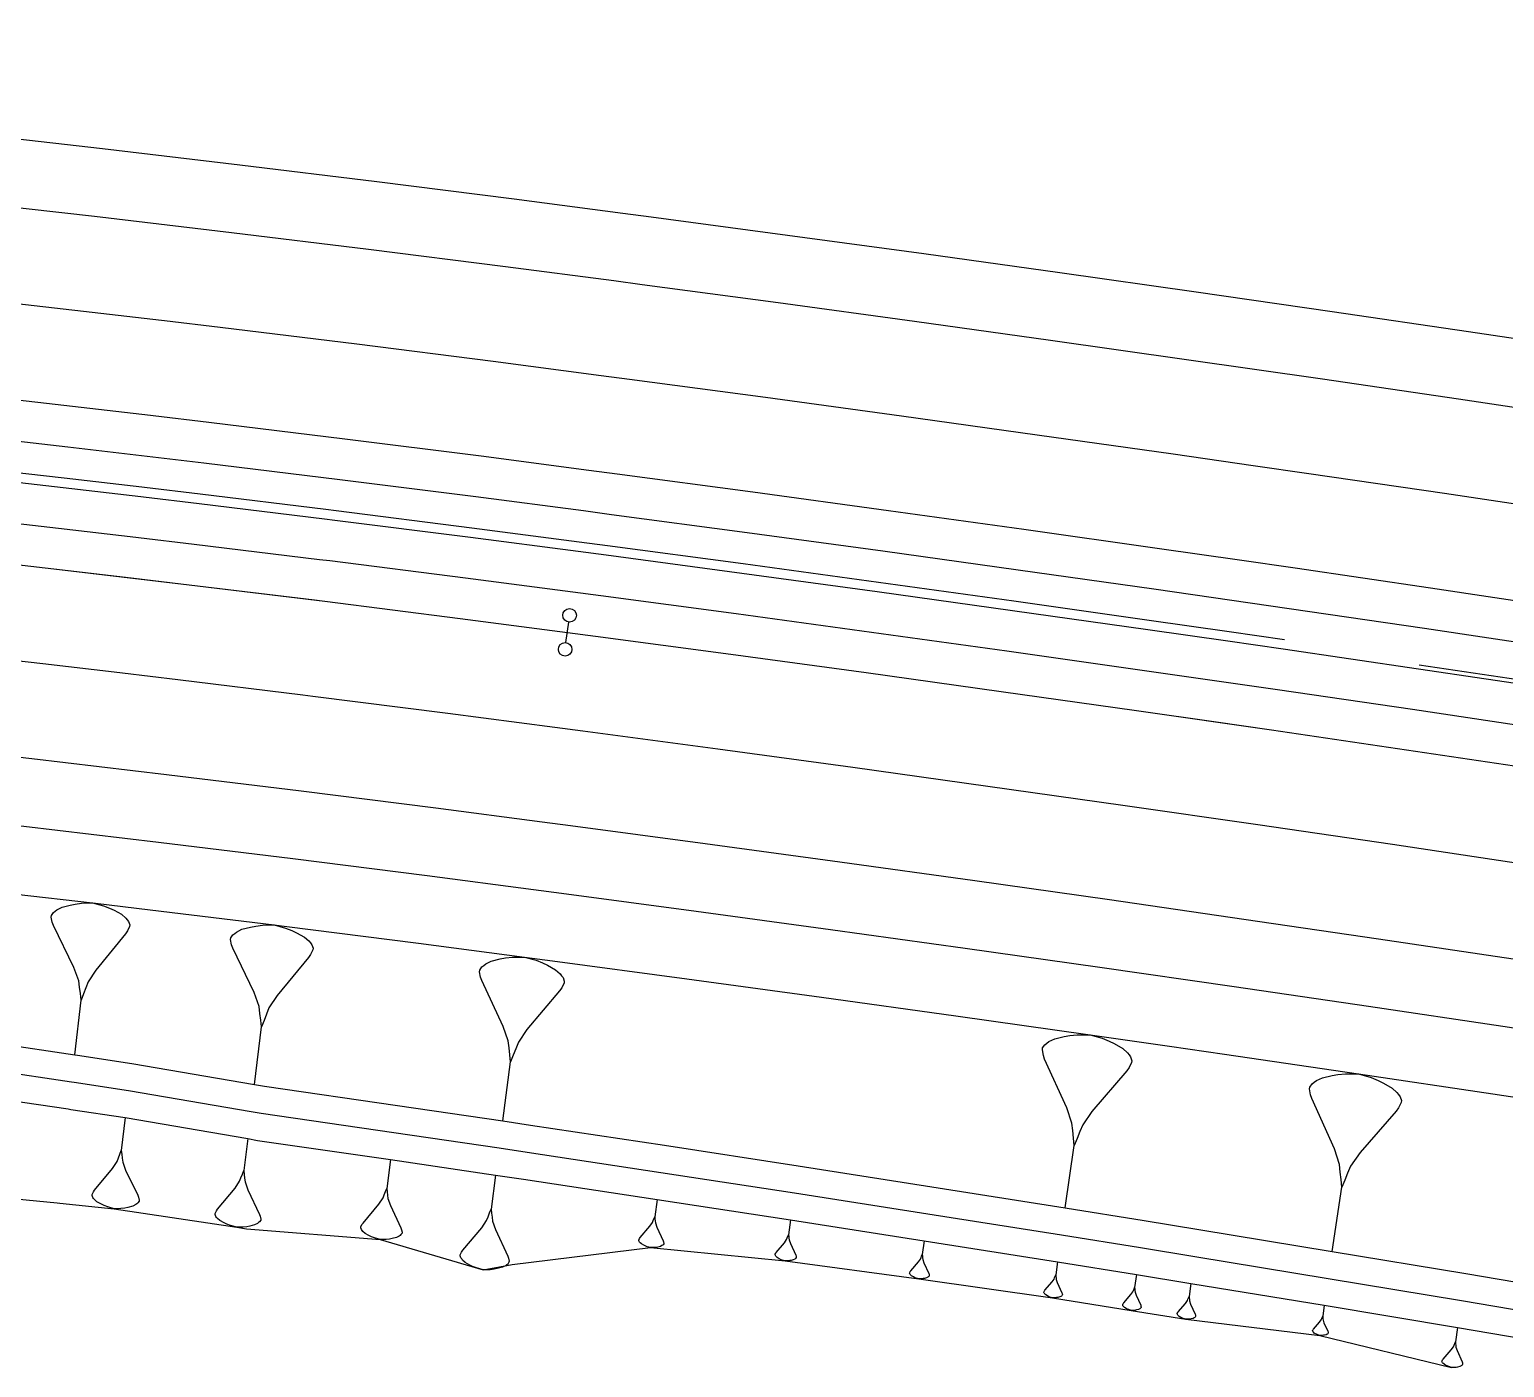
# Model space of a CAD drawing. Extents: x 388537 to 389570, y 804803 to 804975.
# Drawn here: x 388942.4 to 388996.5, y 804922.4 to 804971.5 of the extents above; entities that cross this region are included whole.
import ezdxf

# ---------------------------------------------------------------- set-up
doc = ezdxf.new("R2010")
doc.units = 0
doc.layers.get('0').update_dxf_attribs({"linetype": 'CONTINUOUS'})

msp = doc.modelspace()

# ---------------------------------------------------------------- linework, layer by layer
at = {"color": 1}
msp.add_line((388962.0869, 804949.0047), (388962.1864, 804949.7579), dxfattribs=at)
at = {"color": 7}
for p, q in [((388943.2401, 804939.0032), (388943.311, 804939.1111)), ((388943.311, 804939.1111), (388943.3751, 804939.1617)), ((388943.3751, 804939.1617), (388943.4392, 804939.2122)), ((388943.4392, 804939.2122), (388943.6248, 804939.3065)), ((388943.6248, 804939.3065), (388943.9251, 804939.3873)), ((388943.9251, 804939.3873), (388944.1038, 804939.4243)), ((388944.1038, 804939.4243), (388944.34, 804939.4545)), ((388944.34, 804939.4545), (388944.7481, 804939.4644)), ((388944.7481, 804939.4644), (388945.1427, 804939.3596)), ((388945.1427, 804939.3596), (388945.3652, 804939.2751)), ((388945.3652, 804939.2751), (388945.5305, 804939.1974)), ((388945.5305, 804939.1974), (388945.8036, 804939.0489)), ((388943.2333, 804938.9459), (388943.2401, 804939.0032)), ((388943.2703, 804938.7671), (388943.2333, 804938.9459)), ((388943.3141, 804938.6456), (388943.2703, 804938.7671)), ((388944.062, 804937.1037), (388943.3141, 804938.6456)), ((388945.8036, 804939.0489), (388945.962, 804938.9138)), ((388945.962, 804938.9138), (388946.0126, 804938.8497)), ((388946.0126, 804938.8497), (388946.0632, 804938.7856)), ((388946.1001, 804938.6068), (388946.0225, 804938.4416)), ((388946.0632, 804938.7856), (388946.1069, 804938.6642)), ((388946.1069, 804938.6642), (388946.1001, 804938.6068)), ((388950.2156, 804938.4994), (388950.5319, 804938.5825)), ((388950.5319, 804938.5825), (388950.7201, 804938.6204)), ((388950.7201, 804938.6204), (388950.9686, 804938.6507)), ((388950.9686, 804938.6507), (388951.3979, 804938.6587)), ((388951.3979, 804938.6587), (388951.8123, 804938.5461)), ((388951.8123, 804938.5461), (388952.0458, 804938.4559)), ((388945.9516, 804938.3337), (388944.8647, 804937.0088)), ((388946.0225, 804938.4416), (388945.9516, 804938.3337)), ((388949.8017, 804938.1224), (388949.8092, 804938.1827)), ((388949.8396, 804937.9342), (388949.8017, 804938.1224)), ((388949.8092, 804938.1827), (388949.8844, 804938.2957)), ((388949.8844, 804938.2957), (388949.9522, 804938.3485)), ((388949.9522, 804938.3485), (388950.0199, 804938.4013)), ((388950.0199, 804938.4013), (388950.2156, 804938.4994)), ((388952.0458, 804938.4559), (388952.2191, 804938.3732)), ((388952.2191, 804938.3732), (388952.5055, 804938.2153)), ((388952.5055, 804938.2153), (388952.6713, 804938.0724)), ((388952.6713, 804938.0724), (388952.7241, 804938.0046)), ((388952.7241, 804938.0046), (388952.7769, 804937.9369)), ((388949.8849, 804937.8062), (388949.8396, 804937.9342)), ((388950.6621, 804936.1801), (388949.8849, 804937.8062)), ((388952.6568, 804937.4623), (388951.5058, 804936.0754)), ((388952.732, 804937.5753), (388952.6568, 804937.4623)), ((388952.8147, 804937.7486), (388952.732, 804937.5753)), ((388952.7769, 804937.9369), (388952.8222, 804937.8089)), ((388952.8222, 804937.8089), (388952.8147, 804937.7486)), ((388959.868, 804937.4507), (388960.1238, 804937.4799)), ((388960.1238, 804937.4799), (388960.5655, 804937.4846)), ((388960.5655, 804937.4846), (388960.9907, 804937.3654)), ((388944.237, 804936.6179), (388944.062, 804937.1037)), ((388944.8647, 804937.0088), (388944.5811, 804936.5772)), ((388958.9193, 804936.946), (388958.9275, 804937.0079)), ((388958.9567, 804936.7521), (388958.9193, 804936.946)), ((388958.9275, 804937.0079), (388959.0058, 804937.1236)), ((388959.0058, 804937.1236), (388959.0759, 804937.1773)), ((388959.0759, 804937.1773), (388959.146, 804937.2311)), ((388959.146, 804937.2311), (388959.3481, 804937.3304)), ((388959.3481, 804937.3304), (388959.674, 804937.4133)), ((388959.674, 804937.4133), (388959.868, 804937.4507)), ((388960.9907, 804937.3654), (388961.2302, 804937.2708)), ((388961.2302, 804937.2708), (388961.4078, 804937.1844)), ((388961.4078, 804937.1844), (388961.7011, 804937.0196)), ((388961.7011, 804937.0196), (388961.8705, 804936.8712)), ((388944.2673, 804936.3818), (388944.237, 804936.6179)), ((388944.2975, 804936.1457), (388944.2673, 804936.3818)), ((388944.5811, 804936.5772), (388944.4966, 804936.3547)), ((388959.0023, 804936.62), (388958.9567, 804936.7521)), ((388959.7886, 804934.9412), (388959.0023, 804936.62)), ((388961.8705, 804936.8712), (388961.9242, 804936.8011)), ((388961.9242, 804936.8011), (388961.978, 804936.731)), ((388962.0154, 804936.5371), (388961.9289, 804936.3595)), ((388961.978, 804936.731), (388962.0235, 804936.599)), ((388962.0235, 804936.599), (388962.0154, 804936.5371)), ((388944.0903, 804933.9028), (388944.3277, 804935.9095)), ((388944.3277, 804935.9095), (388944.2975, 804936.1457)), ((388944.4121, 804936.1321), (388944.3277, 804935.9095)), ((388944.4966, 804936.3547), (388944.4121, 804936.1321)), ((388950.8434, 804935.6681), (388950.6621, 804936.1801)), ((388951.5058, 804936.0754), (388951.2049, 804935.6232)), ((388961.8506, 804936.2439), (388960.6554, 804934.8267)), ((388961.9289, 804936.3595), (388961.8506, 804936.2439)), ((388950.8737, 804935.4196), (388950.8434, 804935.6681)), ((388950.9041, 804935.1711), (388950.8737, 804935.4196)), ((388951.1148, 804935.3897), (388951.0246, 804935.1561)), ((388951.2049, 804935.6232), (388951.1148, 804935.3897)), ((388950.6728, 804932.8135), (388950.9344, 804934.9226)), ((388950.9344, 804934.9226), (388950.9041, 804935.1711)), ((388951.0246, 804935.1561), (388950.9344, 804934.9226)), ((388959.9708, 804934.4131), (388959.7886, 804934.9412)), ((388960.6554, 804934.8267), (388960.3423, 804934.364)), ((388960, 804934.1572), (388959.9708, 804934.4131)), ((388960.3423, 804934.364), (388960.2477, 804934.1245)), ((388979.5459, 804934.1511), (388979.63, 804934.2726)), ((388979.63, 804934.2726), (388979.7047, 804934.3287)), ((388979.7047, 804934.3287), (388979.7795, 804934.3848)), ((388979.7795, 804934.3848), (388979.9945, 804934.4876)), ((388979.9945, 804934.4876), (388980.3403, 804934.5718)), ((388980.3403, 804934.5718), (388980.546, 804934.6092)), ((388980.546, 804934.6092), (388980.8171, 804934.6372)), ((388980.8171, 804934.6372), (388981.2844, 804934.6373)), ((388981.2844, 804934.6373), (388981.7331, 804934.5064)), ((388981.7331, 804934.5064), (388981.9855, 804934.4036)), ((388981.9855, 804934.4036), (388982.1724, 804934.3102)), ((388982.1724, 804934.3102), (388982.4809, 804934.1326)), ((388960.0292, 804933.9014), (388960, 804934.1572)), ((388960.0584, 804933.6455), (388960.0292, 804933.9014)), ((388960.1531, 804933.885), (388960.0584, 804933.6455)), ((388960.2477, 804934.1245), (388960.1531, 804933.885)), ((388979.5365, 804934.0857), (388979.5459, 804934.1511)), ((388979.5739, 804933.88), (388979.5365, 804934.0857)), ((388979.6207, 804933.7398), (388979.5739, 804933.88)), ((388980.434, 804931.9545), (388979.6207, 804933.7398)), ((388982.4809, 804934.1326), (388982.6585, 804933.9737)), ((388982.6585, 804933.9737), (388982.7146, 804933.8989)), ((388982.7146, 804933.8989), (388982.7707, 804933.8241)), ((388982.7707, 804933.8241), (388982.8174, 804933.6839)), ((388982.8174, 804933.6839), (388982.8081, 804933.6185)), ((388959.7722, 804931.4783), (388960.0584, 804933.6455)), ((388982.6305, 804933.31), (388981.35, 804931.8237)), ((388982.7146, 804933.4315), (388982.6305, 804933.31)), ((388982.8081, 804933.6185), (388982.7146, 804933.4315)), ((388989.7967, 804933.0606), (388990.152, 804933.1452)), ((388990.152, 804933.1452), (388990.3632, 804933.1825)), ((388990.3632, 804933.1825), (388990.6415, 804933.2099)), ((388990.6415, 804933.2099), (388991.1211, 804933.2076)), ((388991.1211, 804933.2076), (388991.5808, 804933.071)), ((388989.3246, 804932.6505), (388989.3346, 804932.7176)), ((388989.362, 804932.4393), (388989.3246, 804932.6505)), ((388989.3346, 804932.7176), (388989.4215, 804932.8419)), ((388989.4215, 804932.8419), (388989.4985, 804932.8991)), ((388989.4985, 804932.8991), (388989.5755, 804932.9562)), ((388989.5755, 804932.9562), (388989.7967, 804933.0606)), ((388991.5808, 804933.071), (388991.8392, 804932.9642)), ((388991.8392, 804932.9642), (388992.0306, 804932.8674)), ((388992.0306, 804932.8674), (388992.3462, 804932.6836)), ((388992.3462, 804932.6836), (388992.5277, 804932.5196)), ((388989.4092, 804932.2952), (388989.362, 804932.4393)), ((388990.2346, 804930.4591), (388989.4092, 804932.2952)), ((388992.5277, 804932.5196), (388992.5848, 804932.4426)), ((388992.6793, 804932.1544), (388992.5825, 804931.963)), ((388992.5848, 804932.4426), (388992.642, 804932.3656)), ((388992.642, 804932.3656), (388992.6893, 804932.2215)), ((388992.6893, 804932.2215), (388992.6793, 804932.1544)), ((388945.9413, 804931.6016), (388945.7966, 804930.3964)), ((388980.621, 804931.3937), (388980.434, 804931.9545)), ((388981.35, 804931.8237), (388981.0136, 804931.3376)), ((388992.4955, 804931.8387), (388991.174, 804930.3202)), ((388992.5825, 804931.963), (388992.4955, 804931.8387)), ((388980.649, 804931.1226), (388980.621, 804931.3937)), ((388980.6771, 804930.8516), (388980.649, 804931.1226)), ((388980.9108, 804931.0853), (388980.808, 804930.8329)), ((388981.0136, 804931.3376), (388980.9108, 804931.0853)), ((388950.4265, 804930.8287), (388950.2811, 804929.6568)), ((388980.3781, 804928.2904), (388980.7052, 804930.5805)), ((388980.7052, 804930.5805), (388980.6771, 804930.8516)), ((388980.808, 804930.8329), (388980.7052, 804930.5805)), ((388990.4236, 804929.8826), (388990.2346, 804930.4591)), ((388945.4728, 804929.7367), (388945.6436, 804929.9957)), ((388945.6436, 804929.9957), (388945.6946, 804930.1292)), ((388945.6946, 804930.1292), (388945.7456, 804930.2628)), ((388945.7456, 804930.2628), (388945.7966, 804930.3964)), ((388945.7966, 804930.3964), (388945.8144, 804930.2546)), ((388945.8144, 804930.2546), (388945.8323, 804930.1127)), ((388945.8323, 804930.1127), (388945.8502, 804929.9708)), ((388945.8502, 804929.9708), (388945.9549, 804929.6788)), ((388955.6585, 804930.0646), (388955.5224, 804929.0067)), ((388991.174, 804930.3202), (388990.8262, 804929.8231)), ((388944.8185, 804928.9421), (388945.4728, 804929.7367)), ((388945.9549, 804929.6788), (388946.4024, 804928.7518)), ((388950.1308, 804929.2675), (388950.1809, 804929.3972)), ((388950.1809, 804929.3972), (388950.231, 804929.527)), ((388950.231, 804929.527), (388950.2811, 804929.6568)), ((388950.2811, 804929.6568), (388950.298, 804929.5187)), ((388950.298, 804929.5187), (388950.3149, 804929.3806)), ((388950.3149, 804929.3806), (388950.3317, 804929.2425)), ((388959.5103, 804929.4955), (388959.345, 804928.2432)), ((388990.451, 804929.6043), (388990.4236, 804929.8826)), ((388990.4784, 804929.326), (388990.451, 804929.6043)), ((388990.7194, 804929.5646), (388990.6126, 804929.3062)), ((388990.8262, 804929.8231), (388990.7194, 804929.5646)), ((388944.729, 804928.7782), (388944.7758, 804928.8773)), ((388944.7758, 804928.8773), (388944.8185, 804928.9421)), ((388949.3241, 804928.2456), (388949.9637, 804929.0162)), ((388949.9637, 804929.0162), (388950.1308, 804929.2675)), ((388950.3317, 804929.2425), (388950.4324, 804928.9581)), ((388950.4324, 804928.9581), (388950.8643, 804928.0546)), ((388955.4308, 804928.7727), (388955.4766, 804928.8897)), ((388955.4766, 804928.8897), (388955.5224, 804929.0067)), ((388955.5224, 804929.0067), (388955.5371, 804928.8819)), ((388955.5371, 804928.8819), (388955.5517, 804928.7571)), ((388990.1585, 804926.6994), (388990.5058, 804929.0477)), ((388990.5058, 804929.0477), (388990.4784, 804929.326)), ((388990.6126, 804929.3062), (388990.5058, 804929.0477)), ((388944.7248, 804928.7437), (388944.729, 804928.7782)), ((388944.751, 804928.6707), (388944.7248, 804928.7437)), ((388944.7813, 804928.6322), (388944.751, 804928.6707)), ((388944.8116, 804928.5936), (388944.7813, 804928.6322)), ((388944.9066, 804928.5123), (388944.8116, 804928.5936)), ((388945.0705, 804928.4228), (388944.9066, 804928.5123)), ((388945.1697, 804928.3759), (388945.0705, 804928.4228)), ((388945.3033, 804928.325), (388945.1697, 804928.3759)), ((388945.5402, 804928.2616), (388945.3033, 804928.325)), ((388945.9272, 804928.285), (388945.7853, 804928.2671)), ((388946.0346, 804928.307), (388945.9272, 804928.285)), ((388946.2151, 804928.3552), (388946.0346, 804928.307)), ((388946.3266, 804928.4116), (388946.2151, 804928.3552)), ((388946.3652, 804928.4419), (388946.3266, 804928.4116)), ((388946.4038, 804928.4722), (388946.3652, 804928.4419)), ((388946.4024, 804928.7518), (388946.4286, 804928.6788)), ((388946.4465, 804928.537), (388946.4038, 804928.4722)), ((388946.4286, 804928.6788), (388946.4506, 804928.5714)), ((388946.4506, 804928.5714), (388946.4465, 804928.537)), ((388954.6522, 804927.736), (388955.233, 804928.4294)), ((388955.233, 804928.4294), (388955.3851, 804928.6557)), ((388955.3851, 804928.6557), (388955.4308, 804928.7727)), ((388955.5517, 804928.7571), (388955.5664, 804928.6323)), ((388955.5664, 804928.6323), (388955.6562, 804928.375)), ((388955.6562, 804928.375), (388956.0426, 804927.5571)), ((388965.4236, 804928.6033), (388965.3373, 804927.965)), ((388945.7853, 804928.2671), (388945.5402, 804928.2616)), ((388949.2322, 804928.053), (388949.2364, 804928.0865)), ((388949.2574, 804927.9819), (388949.2322, 804928.053)), ((388949.2364, 804928.0865), (388949.2823, 804928.1828)), ((388949.2867, 804927.9443), (388949.2574, 804927.9819)), ((388949.2823, 804928.1828), (388949.3241, 804928.2456)), ((388949.3161, 804927.9067), (388949.2867, 804927.9443)), ((388949.4082, 804927.8272), (388949.3161, 804927.9067)), ((388949.5673, 804927.7395), (388949.4082, 804927.8272)), ((388949.6636, 804927.6935), (388949.5673, 804927.7395)), ((388950.8269, 804927.7532), (388950.7893, 804927.7239)), ((388950.8646, 804927.7825), (388950.8269, 804927.7532)), ((388950.8643, 804928.0546), (388950.8895, 804927.9834)), ((388950.9064, 804927.8453), (388950.8646, 804927.7825)), ((388950.8895, 804927.9834), (388950.9105, 804927.8788)), ((388950.9105, 804927.8788), (388950.9064, 804927.8453)), ((388954.6142, 804927.6794), (388954.6522, 804927.736)), ((388959, 804927.5607), (388959.1809, 804927.8281)), ((388959.1809, 804927.8281), (388959.2356, 804927.9665)), ((388959.2356, 804927.9665), (388959.2903, 804928.1049)), ((388959.2903, 804928.1049), (388959.345, 804928.2432)), ((388959.345, 804928.2432), (388959.3618, 804928.0954)), ((388959.3618, 804928.0954), (388959.3787, 804927.9476)), ((388959.3787, 804927.9476), (388959.3956, 804927.7997)), ((388959.3956, 804927.7997), (388959.5009, 804927.4946)), ((388965.1604, 804927.6176), (388965.253, 804927.7536)), ((388965.253, 804927.7536), (388965.2811, 804927.8241)), ((388965.2811, 804927.8241), (388965.3092, 804927.8946)), ((388965.3092, 804927.8946), (388965.3373, 804927.965)), ((388965.3373, 804927.965), (388965.3457, 804927.8896)), ((388965.3457, 804927.8896), (388965.3541, 804927.8142)), ((388965.3541, 804927.8142), (388965.3624, 804927.7388)), ((388965.3624, 804927.7388), (388965.4157, 804927.5831)), ((388970.3163, 804927.8512), (388970.2418, 804927.3099)), ((388949.7934, 804927.6435), (388949.6636, 804927.6935)), ((388950.0236, 804927.5809), (388949.7934, 804927.6435)), ((388950.2621, 804927.5853), (388950.0236, 804927.5809)), ((388950.4002, 804927.6022), (388950.2621, 804927.5853)), ((388950.5048, 804927.6232), (388950.4002, 804927.6022)), ((388950.6805, 804927.6694), (388950.5048, 804927.6232)), ((388950.7893, 804927.7239), (388950.6805, 804927.6694)), ((388954.5684, 804927.5624), (388954.5723, 804927.5926)), ((388954.5908, 804927.4981), (388954.5684, 804927.5624)), ((388954.5723, 804927.5926), (388954.6142, 804927.6794)), ((388954.6172, 804927.4639), (388954.5908, 804927.4981)), ((388954.6435, 804927.4298), (388954.6172, 804927.4639)), ((388954.7264, 804927.3577), (388954.6435, 804927.4298)), ((388954.8698, 804927.2778), (388954.7264, 804927.3577)), ((388954.9566, 804927.2359), (388954.8698, 804927.2778)), ((388955.0736, 804927.1901), (388954.9566, 804927.2359)), ((388955.2813, 804927.1327), (388955.0736, 804927.1901)), ((388955.875, 804927.2099), (388955.7161, 804927.1689)), ((388955.9735, 804927.2587), (388955.875, 804927.2099)), ((388956.0076, 804927.285), (388955.9735, 804927.2587)), ((388956.0417, 804927.3114), (388956.0076, 804927.285)), ((388956.0797, 804927.3679), (388956.0417, 804927.3114)), ((388956.0426, 804927.5571), (388956.065, 804927.4927)), ((388956.065, 804927.4927), (388956.0836, 804927.3982)), ((388956.0836, 804927.3982), (388956.0797, 804927.3679)), ((388958.3094, 804926.7419), (388959, 804927.5607)), ((388959.5009, 804927.4946), (388959.9552, 804926.5245)), ((388964.7838, 804927.1671), (388964.807, 804927.2011)), ((388964.807, 804927.2011), (388965.1604, 804927.6176)), ((388965.4157, 804927.5831), (388965.6458, 804927.0878)), ((388970.1698, 804927.1307), (388970.1938, 804927.1905)), ((388970.1938, 804927.1905), (388970.2178, 804927.2502)), ((388970.2178, 804927.2502), (388970.2418, 804927.3099)), ((388970.2418, 804927.3099), (388970.2487, 804927.2459)), ((388970.2487, 804927.2459), (388970.2557, 804927.182)), ((388955.4967, 804927.1357), (388955.2813, 804927.1327)), ((388955.6215, 804927.1503), (388955.4967, 804927.1357)), ((388955.7161, 804927.1689), (388955.6215, 804927.1503)), ((388958.2142, 804926.5724), (388958.2642, 804926.675)), ((388958.2642, 804926.675), (388958.3094, 804926.7419)), ((388964.7557, 804927.0966), (388964.7582, 804927.1149)), ((388964.769, 804927.0577), (388964.7557, 804927.0966)), ((388964.7582, 804927.1149), (388964.7838, 804927.1671)), ((388964.7848, 804927.037), (388964.769, 804927.0577)), ((388964.8006, 804927.0163), (388964.7848, 804927.037)), ((388964.8503, 804926.9724), (388964.8006, 804927.0163)), ((388964.9366, 804926.9236), (388964.8503, 804926.9724)), ((388964.9888, 804926.898), (388964.9366, 804926.9236)), ((388965.0593, 804926.8699), (388964.9888, 804926.898)), ((388965.1845, 804926.8344), (388965.0593, 804926.8699)), ((388965.3146, 804926.8354), (388965.1845, 804926.8344)), ((388965.39, 804926.8438), (388965.3146, 804926.8354)), ((388965.4472, 804926.8546), (388965.39, 804926.8438)), ((388965.5433, 804926.8788), (388965.4472, 804926.8546)), ((388965.6029, 804926.9079), (388965.5433, 804926.8788)), ((388965.6236, 804926.9236), (388965.6029, 804926.9079)), ((388965.6443, 804926.9394), (388965.6236, 804926.9236)), ((388965.6675, 804926.9734), (388965.6443, 804926.9394)), ((388965.6458, 804927.0878), (388965.6591, 804927.0488)), ((388965.6591, 804927.0488), (388965.67, 804926.9916)), ((388965.67, 804926.9916), (388965.6675, 804926.9734)), ((388969.7705, 804926.6342), (388969.7902, 804926.663)), ((388969.7902, 804926.663), (388970.0909, 804927.0155)), ((388970.0909, 804927.0155), (388970.1698, 804927.1307)), ((388970.2557, 804927.182), (388970.2626, 804927.118)), ((388970.2626, 804927.118), (388970.3074, 804926.9857)), ((388970.3074, 804926.9857), (388970.5016, 804926.565)), ((388975.2069, 804927.0869), (388975.1364, 804926.5839)), ((388958.2095, 804926.5367), (388958.2142, 804926.5724)), ((388958.2358, 804926.4604), (388958.2095, 804926.5367)), ((388958.2669, 804926.4199), (388958.2358, 804926.4604)), ((388958.2979, 804926.3794), (388958.2669, 804926.4199)), ((388958.3958, 804926.2936), (388958.2979, 804926.3794)), ((388958.5652, 804926.1984), (388958.3958, 804926.2936)), ((388958.6679, 804926.1485), (388958.5652, 804926.1984)), ((388958.8062, 804926.0938), (388958.6679, 804926.1485)), ((388959.7554, 804926.1141), (388959.5671, 804926.0661)), ((388959.8722, 804926.1714), (388959.7554, 804926.1141)), ((388959.9127, 804926.2025), (388959.8722, 804926.1714)), ((388959.9532, 804926.2335), (388959.9127, 804926.2025)), ((388959.9984, 804926.3004), (388959.9532, 804926.2335)), ((388959.9552, 804926.5245), (388959.9816, 804926.4482)), ((388959.9816, 804926.4482), (388960.0032, 804926.3362)), ((388960.0032, 804926.3362), (388959.9984, 804926.3004)), ((388969.7465, 804926.5745), (388969.7487, 804926.5899)), ((388969.7577, 804926.5414), (388969.7465, 804926.5745)), ((388969.7487, 804926.5899), (388969.7705, 804926.6342)), ((388969.7711, 804926.5238), (388969.7577, 804926.5414)), ((388969.7844, 804926.5062), (388969.7711, 804926.5238)), ((388969.8266, 804926.4689), (388969.7844, 804926.5062)), ((388969.8996, 804926.4273), (388969.8266, 804926.4689)), ((388969.9439, 804926.4055), (388969.8996, 804926.4273)), ((388970.0036, 804926.3815), (388969.9439, 804926.4055)), ((388970.1097, 804926.3511), (388970.0036, 804926.3815)), ((388970.2201, 804926.3517), (388970.1097, 804926.3511)), ((388970.2841, 804926.3586), (388970.2201, 804926.3517)), ((388970.3326, 804926.3677), (388970.2841, 804926.3586)), ((388970.4142, 804926.388), (388970.3326, 804926.3677)), ((388970.4649, 804926.4125), (388970.4142, 804926.388)), ((388970.4825, 804926.4258), (388970.4649, 804926.4125)), ((388970.5001, 804926.4392), (388970.4825, 804926.4258)), ((388970.5198, 804926.468), (388970.5001, 804926.4392)), ((388970.5016, 804926.565), (388970.5128, 804926.532)), ((388970.5128, 804926.532), (388970.5219, 804926.4834)), ((388970.5219, 804926.4834), (388970.5198, 804926.468)), ((388974.7151, 804925.9835), (388974.9955, 804926.3106)), ((388974.9955, 804926.3106), (388975.0691, 804926.4175)), ((388975.0691, 804926.4175), (388975.0915, 804926.473)), ((388975.0915, 804926.473), (388975.1139, 804926.5284)), ((388975.1139, 804926.5284), (388975.1364, 804926.5839)), ((388975.1364, 804926.5839), (388975.1427, 804926.5244)), ((388975.1427, 804926.5244), (388975.149, 804926.4649)), ((388975.149, 804926.4649), (388975.1553, 804926.4054)), ((388975.1553, 804926.4054), (388975.1967, 804926.2823)), ((388975.1967, 804926.2823), (388975.3762, 804925.8908)), ((388980.0954, 804926.3105), (388980.0278, 804925.837)), ((388959.052, 804926.0249), (388958.8062, 804926.0938)), ((388959.3072, 804926.0276), (388959.052, 804926.0249)), ((388959.455, 804926.0445), (388959.3072, 804926.0276)), ((388959.5671, 804926.0661), (388959.455, 804926.0445)), ((388974.6743, 804925.9013), (388974.6763, 804925.9157)), ((388974.6846, 804925.8705), (388974.6743, 804925.9013)), ((388974.6763, 804925.9157), (388974.6967, 804925.9568)), ((388974.697, 804925.8541), (388974.6846, 804925.8705)), ((388974.6967, 804925.9568), (388974.7151, 804925.9835)), ((388974.7093, 804925.8378), (388974.697, 804925.8541)), ((388974.7484, 804925.803), (388974.7093, 804925.8378)), ((388974.8162, 804925.7641), (388974.7484, 804925.803)), ((388974.8574, 804925.7437), (388974.8162, 804925.7641)), ((388974.9128, 804925.7213), (388974.8574, 804925.7437)), ((388975.0114, 804925.6928), (388974.9128, 804925.7213)), ((388975.114, 804925.6931), (388975.0114, 804925.6928)), ((388975.1735, 804925.6994), (388975.114, 804925.6931)), ((388975.2187, 804925.7077), (388975.1735, 804925.6994)), ((388975.2946, 804925.7264), (388975.2187, 804925.7077)), ((388975.3417, 804925.7491), (388975.2946, 804925.7264)), ((388975.3581, 804925.7614), (388975.3417, 804925.7491)), ((388975.3745, 804925.7738), (388975.3581, 804925.7614)), ((388975.3929, 804925.8005), (388975.3745, 804925.7738)), ((388975.3762, 804925.8908), (388975.3866, 804925.86)), ((388975.3866, 804925.86), (388975.3949, 804925.8149)), ((388975.3949, 804925.8149), (388975.3929, 804925.8005)), ((388979.6297, 804925.2726), (388979.8945, 804925.5799)), ((388979.8945, 804925.5799), (388979.9641, 804925.6804)), ((388979.9641, 804925.6804), (388979.9853, 804925.7326)), ((388979.9853, 804925.7326), (388980.0066, 804925.7848)), ((388980.0066, 804925.7848), (388980.0278, 804925.837)), ((388980.0278, 804925.837), (388980.0336, 804925.7809)), ((388980.0336, 804925.7809), (388980.0394, 804925.7249)), ((388980.0394, 804925.7249), (388980.0452, 804925.6688)), ((388980.0452, 804925.6688), (388980.0839, 804925.5529)), ((388982.9845, 804925.8457), (388982.9164, 804925.3735)), ((388979.5911, 804925.1953), (388979.593, 804925.2088)), ((388979.6007, 804925.1663), (388979.5911, 804925.1953)), ((388979.593, 804925.2088), (388979.6123, 804925.2475)), ((388979.6123, 804925.1508), (388979.6007, 804925.1663)), ((388979.6123, 804925.2475), (388979.6297, 804925.2726)), ((388979.6239, 804925.1354), (388979.6123, 804925.1508)), ((388979.6607, 804925.1025), (388979.6239, 804925.1354)), ((388979.7244, 804925.0658), (388979.6607, 804925.1025)), ((388979.7631, 804925.0465), (388979.7244, 804925.0658)), ((388979.8153, 804925.0252), (388979.7631, 804925.0465)), ((388980.0839, 804925.5529), (388980.2521, 804925.1837)), ((388980.1748, 804925.0291), (388980.1032, 804925.0117)), ((388980.2192, 804925.0504), (388980.1748, 804925.0291)), ((388980.2347, 804925.062), (388980.2192, 804925.0504)), ((388980.2501, 804925.0736), (388980.2347, 804925.062)), ((388980.2675, 804925.0987), (388980.2501, 804925.0736)), ((388980.2521, 804925.1837), (388980.2617, 804925.1547)), ((388980.2617, 804925.1547), (388980.2695, 804925.1122)), ((388980.2695, 804925.1122), (388980.2675, 804925.0987)), ((388982.5185, 804924.8112), (388982.783, 804925.1173)), ((388982.783, 804925.1173), (388982.8525, 804925.2175)), ((388982.8525, 804925.2175), (388982.8738, 804925.2695)), ((388982.8738, 804925.2695), (388982.8951, 804925.3215)), ((388982.8951, 804925.3215), (388982.9164, 804925.3735)), ((388982.9164, 804925.3735), (388982.9221, 804925.3176)), ((388982.9221, 804925.3176), (388982.9278, 804925.2617)), ((388982.9278, 804925.2617), (388982.9335, 804925.2058)), ((388982.9335, 804925.2058), (388982.9719, 804925.0901)), ((388982.9719, 804925.0901), (388983.1391, 804924.7217)), ((388984.8917, 804924.9972), (388984.9131, 804925.0492)), ((388984.9818, 804925.5218), (388984.9131, 804925.0492)), ((388984.9131, 804925.0492), (388984.9187, 804924.9932)), ((388979.908, 804924.9982), (388979.8153, 804925.0252)), ((388980.0047, 804924.9982), (388979.908, 804924.9982)), ((388980.0607, 804925.004), (388980.0047, 804924.9982)), ((388980.1032, 804925.0117), (388980.0607, 804925.004)), ((388982.4798, 804924.7342), (388982.4818, 804924.7476)), ((388982.4894, 804924.7052), (388982.4798, 804924.7342)), ((388982.4818, 804924.7476), (388982.5011, 804924.7862)), ((388982.501, 804924.6898), (388982.4894, 804924.7052)), ((388982.5125, 804924.6743), (388982.501, 804924.6898)), ((388982.5011, 804924.7862), (388982.5185, 804924.8112)), ((388982.5491, 804924.6415), (388982.5125, 804924.6743)), ((388982.6126, 804924.6048), (388982.5491, 804924.6415)), ((388982.6512, 804924.5855), (388982.6126, 804924.6048)), ((388982.7032, 804924.5642), (388982.6512, 804924.5855)), ((388982.7957, 804924.5371), (388982.7032, 804924.5642)), ((388982.8921, 804924.5369), (388982.7957, 804924.5371)), ((388982.948, 804924.5427), (388982.8921, 804924.5369)), ((388982.9904, 804924.5503), (388982.948, 804924.5427)), ((388983.0617, 804924.5676), (388982.9904, 804924.5503)), ((388983.1061, 804924.5887), (388983.0617, 804924.5676)), ((388983.1215, 804924.6002), (388983.1061, 804924.5887)), ((388983.137, 804924.6118), (388983.1215, 804924.6002)), ((388983.1544, 804924.6368), (388983.137, 804924.6118)), ((388983.1391, 804924.7217), (388983.1486, 804924.6927)), ((388983.1486, 804924.6927), (388983.1563, 804924.6503)), ((388983.1563, 804924.6503), (388983.1544, 804924.6368)), ((388984.5142, 804924.4867), (388984.7793, 804924.7929)), ((388984.7793, 804924.7929), (388984.849, 804924.8931)), ((388984.849, 804924.8931), (388984.8704, 804924.9451)), ((388984.8704, 804924.9451), (388984.8917, 804924.9972)), ((388984.9187, 804924.9932), (388984.9244, 804924.9373)), ((388984.9244, 804924.9373), (388984.93, 804924.8813)), ((388984.93, 804924.8813), (388984.9684, 804924.7654)), ((388984.9684, 804924.7654), (388985.1353, 804924.3964)), ((388989.8659, 804924.721), (388989.8071, 804924.323)), ((388984.4754, 804924.4096), (388984.4774, 804924.4231)), ((388984.485, 804924.3807), (388984.4754, 804924.4096)), ((388984.4774, 804924.4231), (388984.4968, 804924.4617)), ((388984.4965, 804924.3652), (388984.485, 804924.3807)), ((388984.5081, 804924.3497), (388984.4965, 804924.3652)), ((388984.4968, 804924.4617), (388984.5142, 804924.4867)), ((388984.5447, 804924.3168), (388984.5081, 804924.3497)), ((388984.6083, 804924.28), (388984.5447, 804924.3168)), ((388984.6468, 804924.2606), (388984.6083, 804924.28)), ((388984.6989, 804924.2393), (388984.6468, 804924.2606)), ((388984.7914, 804924.212), (388984.6989, 804924.2393)), ((388984.8879, 804924.2118), (388984.7914, 804924.212)), ((388984.9439, 804924.2175), (388984.8879, 804924.2118)), ((388984.9863, 804924.2251), (388984.9439, 804924.2175)), ((388985.0578, 804924.2423), (388984.9863, 804924.2251)), ((388985.1022, 804924.2634), (388985.0578, 804924.2423)), ((388985.1177, 804924.2749), (388985.1022, 804924.2634)), ((388985.1331, 804924.2865), (388985.1177, 804924.2749)), ((388985.1506, 804924.3115), (388985.1331, 804924.2865)), ((388985.1353, 804924.3964), (388985.1449, 804924.3675)), ((388985.1449, 804924.3675), (388985.1525, 804924.325)), ((388985.1525, 804924.325), (388985.1506, 804924.3115)), ((388989.4698, 804923.8499), (388989.6938, 804924.1073)), ((388989.6938, 804924.1073), (388989.7528, 804924.1915)), ((388989.7528, 804924.1915), (388989.7709, 804924.2353)), ((388989.7709, 804924.2353), (388989.789, 804924.2791)), ((388989.789, 804924.2791), (388989.8071, 804924.323)), ((388989.8071, 804924.323), (388989.8117, 804924.2758)), ((388989.8117, 804924.2758), (388989.8163, 804924.2286)), ((388989.8163, 804924.2286), (388989.821, 804924.1814)), ((388989.821, 804924.1814), (388989.853, 804924.0837)), ((388989.853, 804924.0837), (388989.9929, 804923.7725)), ((388989.437, 804923.785), (388989.4387, 804923.7964)), ((388989.445, 804923.7606), (388989.437, 804923.785)), ((388989.4387, 804923.7964), (388989.4551, 804923.8288)), ((388989.4547, 804923.7476), (388989.445, 804923.7606)), ((388989.4644, 804923.7345), (388989.4547, 804923.7476)), ((388989.4551, 804923.8288), (388989.4698, 804923.8499)), ((388989.4951, 804923.7067), (388989.4644, 804923.7345)), ((388989.5486, 804923.6756), (388989.4951, 804923.7067)), ((388989.5811, 804923.6591), (388989.5486, 804923.6756)), ((388989.6249, 804923.641), (388989.5811, 804923.6591)), ((388989.7028, 804923.6179), (388989.6249, 804923.641)), ((388989.7841, 804923.6175), (388989.7028, 804923.6179)), ((388989.8312, 804923.6221), (388989.7841, 804923.6175)), ((388989.867, 804923.6285), (388989.8312, 804923.6221)), ((388989.9273, 804923.6428), (388989.867, 804923.6285)), ((388989.9647, 804923.6605), (388989.9273, 804923.6428)), ((388989.9778, 804923.6702), (388989.9647, 804923.6605)), ((388989.9908, 804923.6799), (388989.9778, 804923.6702)), ((388990.0056, 804923.7009), (388989.9908, 804923.6799)), ((388989.9929, 804923.7725), (388990.0009, 804923.7481)), ((388990.0009, 804923.7481), (388990.0073, 804923.7123)), ((388990.0073, 804923.7123), (388990.0056, 804923.7009)), ((388994.7478, 804923.9079), (388994.6683, 804923.3795)), ((388994.2188, 804922.7522), (388994.5172, 804923.0934)), ((388994.5172, 804923.0934), (388994.5958, 804923.2051)), ((388994.5958, 804923.2051), (388994.62, 804923.2632)), ((388994.62, 804923.2632), (388994.6441, 804923.3213)), ((388994.6441, 804923.3213), (388994.6683, 804923.3795)), ((388994.6683, 804923.3795), (388994.6743, 804923.3168)), ((388994.6743, 804923.3168), (388994.6804, 804923.2541)), ((388994.6804, 804923.2541), (388994.6864, 804923.1915)), ((388994.6864, 804923.1915), (388994.7286, 804923.0616)), ((388994.7286, 804923.0616), (388994.9134, 804922.6477)), ((388994.175, 804922.6662), (388994.1772, 804922.6813)), ((388994.1855, 804922.6337), (388994.175, 804922.6662)), ((388994.1772, 804922.6813), (388994.1992, 804922.7243)), ((388994.1984, 804922.6163), (388994.1855, 804922.6337)), ((388994.2112, 804922.599), (388994.1984, 804922.6163)), ((388994.1992, 804922.7243), (388994.2188, 804922.7522)), ((388994.2519, 804922.5619), (388994.2112, 804922.599)), ((388994.3229, 804922.5204), (388994.2519, 804922.5619)), ((388994.3659, 804922.4985), (388994.3229, 804922.5204)), ((388994.4241, 804922.4743), (388994.3659, 804922.4985)), ((388994.5275, 804922.4433), (388994.4241, 804922.4743)), ((388994.6354, 804922.4425), (388994.5275, 804922.4433)), ((388994.6981, 804922.4485), (388994.6354, 804922.4425)), ((388994.7457, 804922.4568), (388994.6981, 804922.4485)), ((388994.8257, 804922.4756), (388994.7457, 804922.4568)), ((388994.8756, 804922.499), (388994.8257, 804922.4756)), ((388994.8929, 804922.5118), (388994.8756, 804922.499)), ((388994.9103, 804922.5247), (388994.8929, 804922.5118)), ((388994.93, 804922.5526), (388994.9103, 804922.5247)), ((388994.9134, 804922.6477), (388994.9239, 804922.6153)), ((388994.9239, 804922.6153), (388994.9322, 804922.5677)), ((388994.9322, 804922.5677), (388994.93, 804922.5526))]:
    msp.add_line(p, q, dxfattribs=at)
at = {"color": 2, "linetype": 'CONTINUOUS'}
for points in [[(388900, 804971.4731), (388904.7791, 804971.0926), (388909.8268, 804970.6693), (388914.8727, 804970.2247), (388919.9166, 804969.7588), (388924.9585, 804969.2717), (388929.9983, 804968.7632), (388935.0359, 804968.2335), (388940.0713, 804967.6826), (388945.1043, 804967.1104), (388950.1348, 804966.517), (388955.1627, 804965.9023), (388960.1881, 804965.2665), (388964.1662, 804964.7479), (388965.2052, 804964.6104), (388970.1994, 804963.9418), (388975.1919, 804963.2607), (388980.1827, 804962.5671), (388985.1717, 804961.8611), (388990.159, 804961.1426), (388995.1444, 804960.4117), (389000, 804959.6873)], [(388900, 804960.4384), (388903.883, 804960.1292), (388908.8844, 804959.7098), (388913.884, 804959.2693), (388918.8817, 804958.8076), (388923.8775, 804958.3249), (388928.8711, 804957.8211), (388933.8626, 804957.2963), (388938.8518, 804956.7504), (388943.8386, 804956.1835), (388948.8231, 804955.5955), (388953.805, 804954.9865), (388958.7842, 804954.3564), (388962.7259, 804953.8426), (388963.7592, 804953.7058), (388968.7262, 804953.0409), (388973.6914, 804952.3635), (388978.655, 804951.6737), (388983.6168, 804950.9716), (388988.5768, 804950.257), (388993.5351, 804949.53), (388998.4915, 804948.7907), (389000, 804948.5618)], [(388938.5192, 804953.7689), (388943.4935, 804953.2034), (388946.3337, 804952.8709), (388946.4331, 804952.8592), (388948.4653, 804952.6169), (388953.0601, 804952.0559), (388953.4346, 804952.0094), (388958.4014, 804951.381), (388962.3331, 804950.8684), (388963.3649, 804950.7318), (388968.3244, 804950.0679), (388973.2822, 804949.3916), (388978.2384, 804948.7028), (388983.1927, 804948.0017), (388988.1454, 804947.2882), (388993.0962, 804946.5623), (388998.0452, 804945.8241)], [(388900, 804946.3941), (388902.7425, 804946.1757), (388907.685, 804945.7613), (388912.6258, 804945.3259), (388917.5647, 804944.8697), (388922.5016, 804944.3927), (388927.4365, 804943.8948), (388932.3692, 804943.3762), (388937.2997, 804942.8367), (388942.2278, 804942.2764), (388947.1536, 804941.6954), (388952.0769, 804941.0935), (388956.9975, 804940.4709), (388960.8928, 804939.9631), (388961.9189, 804939.8273), (388966.8512, 804939.167), (388971.7818, 804938.4944), (388976.7107, 804937.8094), (388981.6378, 804937.1122), (388986.5632, 804936.4026), (388991.4868, 804935.6807), (388996.4086, 804934.9465), (389000, 804934.4016)]]:
    msp.add_lwpolyline(points, dxfattribs=at)
at = {"color": 7, "linetype": 'CONTINUOUS'}
for points in [[(388900, 804968.9652), (388904.5755, 804968.601), (388909.6126, 804968.1785), (388914.648, 804967.7349), (388919.6814, 804967.2699), (388924.7128, 804966.7838), (388929.7421, 804966.2764), (388934.7693, 804965.7478), (388939.7941, 804965.198), (388944.8166, 804964.627), (388949.8367, 804964.0348), (388954.8542, 804963.4215), (388959.869, 804962.7869), (388963.8388, 804962.2694), (388964.8766, 804962.1321), (388969.8646, 804961.4643), (388974.8509, 804960.7841), (388979.8355, 804960.0914), (388984.8183, 804959.3862), (388989.7994, 804958.6686), (388994.7787, 804957.9386), (388999.7561, 804957.1961), (389000, 804957.1591)], [(388939.4061, 804961.7196), (388944.4139, 804961.1503), (388947.2733, 804960.8156), (388947.3734, 804960.8037), (388949.4193, 804960.5598), (388954.4221, 804959.9482), (388959.4223, 804959.3156), (388963.3806, 804958.7995), (388964.4165, 804958.6624), (388969.3958, 804957.9958), (388974.3735, 804957.3168), (388979.3494, 804956.6253), (388984.3236, 804955.9214), (388987.2635, 804955.4994), (388989.296, 804955.205), (388994.2666, 804954.4762), (388999.2354, 804953.735)], [(388939.0181, 804958.2412), (388944.0112, 804957.6735), (388946.8622, 804957.3398), (388946.962, 804957.328), (388949.0019, 804957.0848), (388953.9901, 804956.475), (388958.9757, 804955.8442), (388962.9223, 804955.3296), (388963.9564, 804955.1928), (388968.9271, 804954.5274), (388973.8961, 804953.8495), (388978.8633, 804953.1592), (388983.8288, 804952.4565), (388986.7636, 804952.0352), (388988.7926, 804951.7414), (388993.7545, 804951.0139), (388998.7147, 804950.274)], [(388900, 804955.9241), (388903.5164, 804955.6442), (388908.4989, 804955.2263), (388913.4796, 804954.7875), (388918.4584, 804954.3276), (388923.4352, 804953.8467), (388928.41, 804953.3448), (388933.3826, 804952.822), (388938.3529, 804952.2781), (388943.3209, 804951.7133), (388948.2864, 804951.1276), (388953.2495, 804950.5209), (388958.2099, 804949.8932), (388962.1367, 804949.3813), (388963.1677, 804949.2449), (388968.1235, 804948.5814), (388973.0776, 804947.9056), (388978.03, 804947.2174), (388982.9807, 804946.5168), (388987.9296, 804945.8038), (388992.8767, 804945.0785), (388997.822, 804944.3407), (389000, 804944.0103)], [(388900, 804948.902), (388902.9461, 804948.6674), (388907.8992, 804948.2521), (388912.8505, 804947.8158), (388917.7999, 804947.3586), (388922.7473, 804946.8806), (388927.6927, 804946.3817), (388932.6359, 804945.8619), (388937.5768, 804945.3213), (388942.5155, 804944.7598), (388947.4517, 804944.1775), (388952.3855, 804943.5744), (388957.3166, 804942.9505), (388961.2201, 804942.4416), (388962.2476, 804942.3056), (388967.186, 804941.6445), (388972.1228, 804940.971), (388977.0579, 804940.2852), (388981.9912, 804939.5871), (388986.9228, 804938.8766), (388991.8526, 804938.1538), (388996.7806, 804937.4187), (389000, 804936.9302)], [(388937.9649, 804948.7997), (388942.9182, 804948.2366), (388945.7464, 804947.9055), (388945.8455, 804947.8938), (388947.8691, 804947.6526), (388952.4445, 804947.094), (388952.8175, 804947.0476), (388957.7633, 804946.4219), (388961.6784, 804945.9114), (388962.7076, 804945.7752), (388967.6548, 804945.1129), (388972.6002, 804944.4383), (388977.5439, 804943.7513), (388982.486, 804943.0519), (388987.4262, 804942.3402), (388992.3646, 804941.6161), (388997.3013, 804940.8797)], [(388941.3059, 804934.3171), (388944.0903, 804933.9028), (388944.1878, 804933.8881), (388946.1798, 804933.5873), (388950.6728, 804932.8135), (388951.039, 804932.7496), (388955.9138, 804932.0483), (388959.7722, 804931.4783), (388960.7916, 804931.3258), (388965.6914, 804930.5853), (388970.5891, 804929.8325), (388975.4847, 804929.0676), (388980.3781, 804928.2904), (388983.2701, 804927.8252), (388985.2694, 804927.501), (388990.1585, 804926.6994), (388995.0454, 804925.8857), (388999.93, 804925.0598)], [(388941.1909, 804933.3237), (388943.9729, 804932.9097), (388944.0703, 804932.8951), (388946.0605, 804932.5945), (388950.5496, 804931.8211), (388950.9156, 804931.7572), (388955.7862, 804931.0565), (388959.6413, 804930.4869), (388960.6602, 804930.3345), (388965.5575, 804929.5943), (388970.4527, 804928.8419), (388975.3458, 804928.0772), (388980.2368, 804927.3004), (388983.1273, 804926.8354), (388985.1256, 804926.5114), (388990.0122, 804925.7102), (388994.8966, 804924.8968), (388999.7788, 804924.0713)], [(388940.6612, 804928.7509), (388943.4487, 804928.4772), (388943.5462, 804928.4673), (388945.5402, 804928.2616), (388950.0236, 804927.5809), (388950.389, 804927.5236), (388955.2813, 804927.1327), (388959.052, 804926.0249), (388960.1135, 804926.2114), (388965.1845, 804926.8344), (388970.1097, 804926.3511), (388975.0114, 804925.6928), (388979.908, 804924.9982), (388982.7957, 804924.5371), (388984.7914, 804924.212), (388989.7028, 804923.6179), (388994.5275, 804922.4433)]]:
    msp.add_lwpolyline(points, dxfattribs=at)
at = {"color": 1, "linetype": 'CONTINUOUS'}
for points in [[(388900, 804959.2847), (388903.7893, 804958.983), (388908.7859, 804958.564), (388913.7807, 804958.1239), (388918.7736, 804957.6627), (388923.7644, 804957.1805), (388928.7533, 804956.6772), (388933.7399, 804956.1529), (388938.7243, 804955.6075), (388943.7063, 804955.0411), (388946.551, 804954.7081), (388946.6506, 804954.6964), (388948.6859, 804954.4537), (388953.2878, 804953.8919), (388953.663, 804953.8453), (388958.6375, 804953.2158), (388962.5753, 804952.7025), (388963.6081, 804952.5658), (388968.5722, 804951.9012), (388973.5346, 804951.2243), (388978.4953, 804950.5349), (388983.4542, 804949.8331), (388986.3852, 804949.4124), (388988.4114, 804949.119)], [(388938.6855, 804955.2597), (388943.666, 804954.6934), (388946.5099, 804954.3606), (388946.6094, 804954.3488), (388948.6442, 804954.1062), (388953.2447, 804953.5445), (388953.6198, 804953.4979), (388958.5928, 804952.8687), (388962.5295, 804952.3555), (388963.5621, 804952.2188), (388968.5253, 804951.5544), (388973.4868, 804950.8775), (388978.4467, 804950.1883), (388983.4048, 804949.4866), (388986.3352, 804949.066), (388988.3611, 804948.7726), (388993.3156, 804948.0462), (388998.2683, 804947.3074)], [(388993.3376, 804948.1946), (388998.2906, 804947.4557), (389000, 804947.1963)], [(388941.9402, 804939.793), (388944.7481, 804939.4644), (388944.8464, 804939.4527), (388946.8555, 804939.2132), (388951.3979, 804938.6587), (388951.7683, 804938.6126), (388956.6785, 804937.9914), (388960.5655, 804937.4846), (388961.5903, 804937.349), (388966.5164, 804936.6895), (388971.4408, 804936.0177), (388976.3635, 804935.3337), (388981.2844, 804934.6373), (388984.1929, 804934.2198), (388986.2036, 804933.9286), (388991.1211, 804933.2076), (388996.0367, 804932.4743), (389000, 804931.8729)], [(388941.0758, 804932.3304), (388943.8554, 804931.9166), (388943.9527, 804931.902), (388945.9413, 804931.6016), (388950.4265, 804930.8287), (388950.7921, 804930.7649), (388955.6585, 804930.0646), (388959.5103, 804929.4955), (388960.5287, 804929.3431), (388965.4236, 804928.6033), (388970.3163, 804927.8512), (388975.2069, 804927.0869), (388980.0954, 804926.3105), (388982.9845, 804925.8457), (388984.9818, 804925.5218), (388989.8659, 804924.721), (388994.7478, 804923.9079), (388999.6275, 804923.0828)]]:
    msp.add_lwpolyline(points, dxfattribs=at)
at = {"color": 3, "linetype": 'CONTINUOUS'}
msp.add_lwpolyline([(388938.3529, 804952.2781), (388943.3209, 804951.7133), (388946.1575, 804951.3813), (388946.2568, 804951.3696), (388948.2864, 804951.1276), (388952.8754, 804950.5674), (388953.2495, 804950.5209), (388958.2099, 804949.8932), (388962.1367, 804949.3813), (388963.1677, 804949.2449), (388968.1235, 804948.5814), (388973.0776, 804947.9056), (388978.03, 804947.2174), (388982.9807, 804946.5168), (388985.9067, 804946.0967), (388987.9296, 804945.8038), (388992.8767, 804945.0785), (388997.822, 804944.3407)], dxfattribs=at)
at = {"color": 1}
for centre, radius in [((388962.2191, 804950.0055), 0.2497), ((388962.0545, 804948.7591), 0.2477)]:
    msp.add_circle(centre, radius, dxfattribs=at)
at = {"color": 7}
msp.add_point((388984.7914, 804924.212), dxfattribs=at)

doc.saveas('drawing.dxf')
